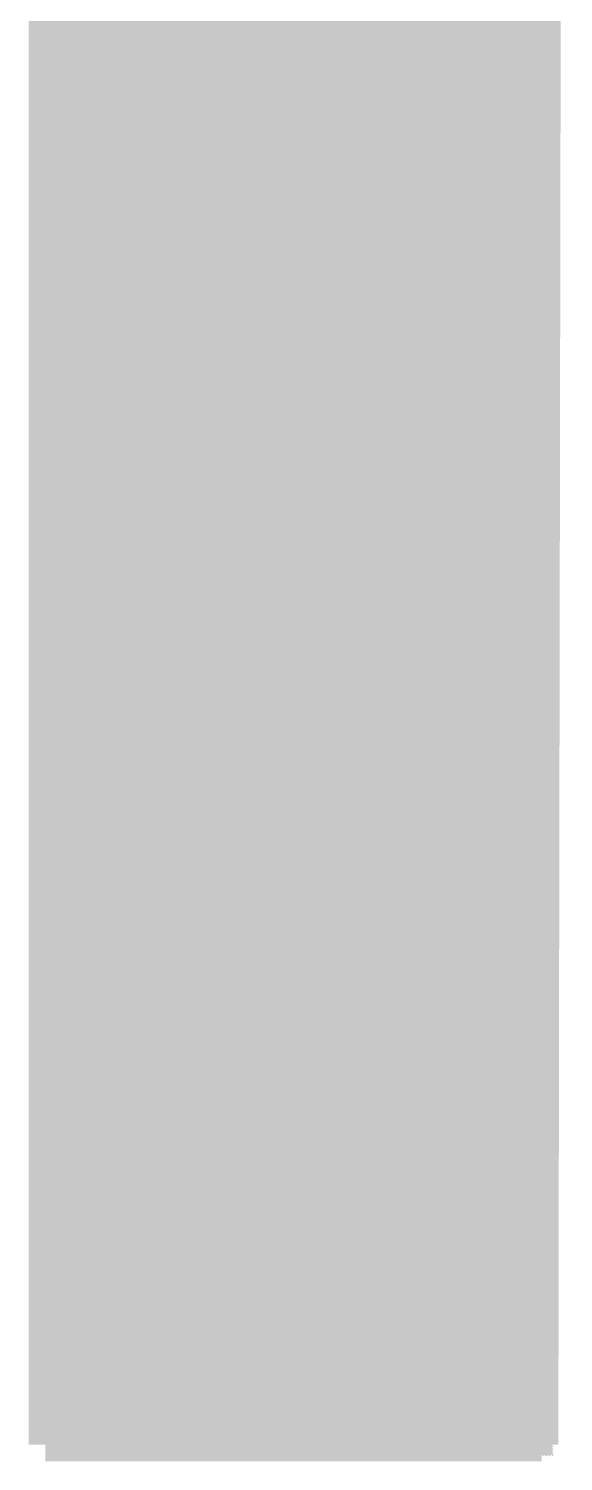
# Model space of a CAD drawing. Extents: x 35 to 236, y 10 to 166.
# Drawn here: x 99.778 to 100.591, y 108.701 to 110.878 of the extents above; entities that cross this region are included whole.
import ezdxf

# ---------------------------------------------------------------- set-up
doc = ezdxf.new("R2010")
doc.units = 0
doc.layers.add('BG_SILKSCREEN_TOP', color=254, linetype='CONTINUOUS')

msp = doc.modelspace()

# ---------------------------------------------------------------- linework, layer by layer
at = {"layer": 'BG_SILKSCREEN_TOP', "const_width": 0.0508}
for points in [[(99.8036, 108.7265), (99.8036, 114.8987)], [(99.8036, 114.8987), (99.8036, 108.7265)], [(100.5656, 113.3747), (100.558, 108.7265)], [(100.558, 108.7265), (100.5656, 113.3747)], [(99.8036, 110.9014), (100.5628, 111.6606)], [(99.8036, 110.897), (100.5628, 111.6561)], [(99.8036, 110.8925), (100.5628, 111.6516)], [(99.8036, 110.888), (100.5628, 111.6471)], [(99.8036, 110.8835), (100.5628, 111.6426)], [(99.8036, 110.879), (100.5628, 111.6382)], [(99.8036, 110.8745), (100.5628, 111.6337)], [(99.8036, 110.87), (100.5627, 111.6291)], [(99.8036, 110.8655), (100.5627, 111.6247)], [(99.8036, 110.861), (100.5627, 111.6201)], [(99.8036, 110.8565), (100.5627, 111.6156)], [(99.8036, 110.852), (100.5627, 111.6112)], [(99.8036, 110.8476), (100.5627, 111.6067)], [(99.8036, 110.8431), (100.5627, 111.6022)], [(99.8036, 110.8386), (100.5627, 111.5977)], [(99.8036, 110.8341), (100.5627, 111.5932)], [(99.8036, 110.8296), (100.5627, 111.5887)], [(99.8036, 110.8251), (100.5627, 111.5842)], [(99.8036, 110.8206), (100.5627, 111.5797)], [(99.8036, 110.8161), (100.5627, 111.5752)], [(99.8036, 110.8116), (100.5627, 111.5707)], [(99.8036, 110.8071), (100.5626, 111.5662)], [(99.8036, 110.8027), (100.5626, 111.5617)], [(99.8036, 110.7982), (100.5626, 111.5572)], [(99.8036, 110.7937), (100.5626, 111.5527)], [(99.8036, 110.7892), (100.5626, 111.5482)], [(99.8036, 110.7847), (100.5626, 111.5437)], [(99.8036, 110.7802), (100.5626, 111.5392)], [(99.8036, 110.7757), (100.5626, 111.5347)], [(99.8036, 110.7712), (100.5626, 111.5302)], [(99.8036, 110.7667), (100.5626, 111.5257)], [(99.8036, 110.7623), (100.5626, 111.5212)], [(99.8036, 110.7578), (100.5626, 111.5167)], [(99.8036, 110.7533), (100.5626, 111.5122)], [(99.8036, 110.7488), (100.5626, 111.5077)], [(99.8036, 110.7443), (100.5625, 111.5032)], [(99.8036, 110.7398), (100.5625, 111.4987)], [(99.8036, 110.7353), (100.5625, 111.4942)], [(99.8036, 110.7308), (100.5625, 111.4897)], [(99.8036, 110.7263), (100.5625, 111.4852)], [(99.8036, 110.7218), (100.5625, 111.4807)], [(99.8036, 110.7174), (100.5625, 111.4762)], [(99.8036, 110.7129), (100.5625, 111.4717)], [(99.8036, 110.7084), (100.5625, 111.4672)], [(99.8036, 110.7039), (100.5625, 111.4627)], [(99.8036, 110.6994), (100.5625, 111.4582)], [(99.8036, 110.6949), (100.5625, 111.4537)], [(99.8036, 110.6904), (100.5625, 111.4493)], [(99.8036, 110.6859), (100.5624, 111.4448)], [(99.8036, 110.6814), (100.5624, 111.4403)], [(99.8036, 110.6769), (100.5624, 111.4358)], [(99.8036, 110.6724), (100.5624, 111.4313)], [(99.8036, 110.6679), (100.5624, 111.4267)], [(99.8036, 110.6635), (100.5624, 111.4223)], [(99.8036, 110.659), (100.5624, 111.4178)], [(99.8036, 110.6545), (100.5624, 111.4133)], [(99.8036, 110.65), (100.5624, 111.4088)], [(99.8036, 110.6455), (100.5624, 111.4043)], [(99.8036, 110.641), (100.5624, 111.3998)], [(99.8036, 110.6365), (100.5624, 111.3953)], [(99.8036, 110.632), (100.5624, 111.3908)], [(99.8036, 110.6275), (100.5624, 111.3863)], [(99.8036, 110.623), (100.5623, 111.3818)], [(99.8036, 110.6186), (100.5623, 111.3773)], [(99.8036, 110.6141), (100.5623, 111.3728)], [(99.8036, 110.6096), (100.5623, 111.3683)], [(99.8036, 110.6051), (100.5623, 111.3638)], [(99.8036, 110.6006), (100.5623, 111.3593)], [(99.8036, 110.5961), (100.5623, 111.3548)], [(99.8036, 110.5916), (100.5623, 111.3503)], [(99.8036, 110.5871), (100.5623, 111.3458)], [(99.8036, 110.5827), (100.5623, 111.3413)], [(99.8036, 110.5782), (100.5623, 111.3368)], [(99.8036, 110.5737), (100.5623, 111.3323)], [(99.8036, 110.5692), (100.5623, 111.3278)], [(99.8036, 110.5647), (100.5623, 111.3233)], [(99.8036, 110.5602), (100.5622, 111.3188)], [(99.8036, 110.5557), (100.5622, 111.3143)], [(99.8036, 110.5512), (100.5622, 111.3098)], [(99.8036, 110.5467), (100.5622, 111.3053)], [(99.8036, 110.5422), (100.5622, 111.3008)], [(99.8036, 110.5377), (100.5622, 111.2963)], [(99.8036, 110.5333), (100.5622, 111.2918)], [(99.8036, 110.5288), (100.5622, 111.2873)], [(99.8036, 110.5243), (100.5622, 111.2828)], [(99.8036, 110.5198), (100.5622, 111.2783)], [(99.8036, 110.5153), (100.5622, 111.2738)], [(99.8036, 110.5108), (100.5622, 111.2693)], [(99.8036, 110.5063), (100.5622, 111.2648)], [(99.8036, 110.5018), (100.5622, 111.2604)], [(99.8036, 110.4973), (100.5621, 111.2559)], [(99.8036, 110.4928), (100.5621, 111.2514)], [(99.8036, 110.4883), (100.5621, 111.2469)], [(99.8036, 110.4838), (100.5621, 111.2424)], [(99.8036, 110.4794), (100.5621, 111.2379)], [(99.8036, 110.4749), (100.5621, 111.2334)], [(99.8036, 110.4704), (100.5621, 111.2289)], [(99.8036, 110.4659), (100.5621, 111.2244)], [(99.8036, 110.4614), (100.5621, 111.2199)], [(99.8036, 110.4569), (100.5621, 111.2154)], [(99.8036, 110.4524), (100.5621, 111.2109)], [(99.8036, 110.4479), (100.5621, 111.2064)], [(99.8036, 110.4434), (100.5621, 111.2019)], [(99.8036, 110.439), (100.5621, 111.1974)], [(99.8036, 110.4345), (100.562, 111.1929)], [(99.8036, 110.43), (100.562, 111.1884)], [(99.8036, 110.4255), (100.562, 111.1839)], [(99.8036, 110.421), (100.562, 111.1794)], [(99.8036, 110.4165), (100.562, 111.1749)], [(99.8036, 110.412), (100.562, 111.1704)], [(99.8036, 110.4075), (100.562, 111.1659)], [(99.8036, 110.403), (100.562, 111.1614)], [(99.8036, 110.3986), (100.562, 111.1569)], [(99.8036, 110.3941), (100.562, 111.1524)], [(99.8036, 110.3896), (100.562, 111.1479)], [(99.8036, 110.3851), (100.562, 111.1434)], [(99.8036, 110.3806), (100.562, 111.1389)], [(99.8036, 110.3761), (100.5619, 111.1344)], [(99.8036, 110.3716), (100.5619, 111.1299)], [(99.8036, 110.3671), (100.5619, 111.1254)], [(99.8036, 110.3626), (100.5619, 111.1209)], [(99.8036, 110.3581), (100.5619, 111.1164)], [(99.8036, 110.3536), (100.5619, 111.1119)], [(99.8036, 110.3492), (100.5619, 111.1074)], [(99.8036, 110.3447), (100.5619, 111.1029)], [(99.8036, 110.3402), (100.5619, 111.0985)], [(99.8036, 110.3357), (100.5619, 111.094)], [(99.8036, 110.3312), (100.5619, 111.0894)], [(99.8036, 110.3267), (100.5619, 111.0849)], [(99.8036, 110.3222), (100.5619, 111.0804)], [(99.8036, 110.3177), (100.5619, 111.0759)], [(99.8036, 110.3132), (100.5618, 111.0715)], [(99.8036, 110.3087), (100.5618, 111.067)], [(99.8036, 110.3042), (100.5618, 111.0625)], [(99.8036, 110.2998), (100.5618, 111.058)], [(99.8036, 110.2953), (100.5618, 111.0535)], [(99.8036, 110.2908), (100.5618, 111.049)], [(99.8036, 110.2863), (100.5618, 111.0445)], [(99.8036, 110.2818), (100.5618, 111.04)], [(99.8036, 110.2773), (100.5618, 111.0355)], [(99.8036, 110.2728), (100.5618, 111.031)], [(99.8036, 110.2683), (100.5618, 111.0265)], [(99.8036, 110.2638), (100.5618, 111.022)], [(99.8036, 110.2594), (100.5618, 111.0175)], [(99.8036, 110.2549), (100.5618, 111.013)], [(99.8036, 110.2504), (100.5617, 111.0085)], [(99.8036, 110.2459), (100.5617, 111.004)], [(99.8036, 110.2414), (100.5617, 110.9995)], [(99.8036, 110.2369), (100.5617, 110.995)], [(99.8036, 110.2324), (100.5617, 110.9905)], [(99.8036, 110.2279), (100.5617, 110.986)], [(99.8036, 110.2234), (100.5617, 110.9815)], [(99.8036, 110.219), (100.5617, 110.977)], [(99.8036, 110.2145), (100.5617, 110.9725)], [(99.8036, 110.21), (100.5617, 110.968)], [(99.8036, 110.2055), (100.5617, 110.9635)], [(99.8036, 110.201), (100.5617, 110.959)], [(99.8036, 110.1965), (100.5617, 110.9545)], [(99.8036, 110.192), (100.5617, 110.95)], [(99.8036, 110.1875), (100.5616, 110.9455)], [(99.8036, 110.183), (100.5616, 110.941)], [(99.8036, 110.1785), (100.5616, 110.9365)], [(99.8036, 110.174), (100.5616, 110.932)], [(99.8036, 110.1695), (100.5616, 110.9275)], [(99.8036, 110.1651), (100.5616, 110.923)], [(99.8036, 110.1606), (100.5616, 110.9185)], [(99.8036, 110.1561), (100.5616, 110.914)], [(99.8036, 110.1516), (100.5616, 110.9096)], [(99.8036, 110.1471), (100.5616, 110.9051)], [(99.8036, 110.1426), (100.5616, 110.9006)], [(99.8036, 110.1381), (100.5616, 110.8961)], [(99.8036, 110.1336), (100.5616, 110.8916)], [(99.8036, 110.1291), (100.5615, 110.887)], [(99.8036, 110.1246), (100.5615, 110.8826)], [(99.8036, 110.1202), (100.5615, 110.8781)], [(99.8036, 110.1157), (100.5615, 110.8736)], [(99.8036, 110.1112), (100.5615, 110.8691)], [(99.8036, 110.1067), (100.5615, 110.8646)], [(99.8036, 110.1022), (100.5615, 110.8601)], [(99.8036, 110.0977), (100.5615, 110.8556)], [(99.8036, 110.0932), (100.5615, 110.8511)], [(99.8036, 110.0887), (100.5615, 110.8466)], [(99.8036, 110.0842), (100.5614, 110.8421)], [(99.8036, 110.0797), (100.5614, 110.8376)], [(99.8036, 110.0753), (100.5614, 110.8331)], [(99.8036, 110.0708), (100.5614, 110.8286)], [(99.8036, 110.0663), (100.5614, 110.8241)], [(99.8036, 110.0618), (100.5614, 110.8196)], [(99.8036, 110.0573), (100.5614, 110.8151)], [(99.8036, 110.0528), (100.5614, 110.8106)], [(99.8036, 110.0483), (100.5614, 110.8061)], [(99.8036, 110.0438), (100.5614, 110.8016)], [(99.8036, 110.0393), (100.5614, 110.7971)], [(99.8036, 110.0349), (100.5614, 110.7926)], [(99.8036, 110.0304), (100.5614, 110.7881)], [(99.8036, 110.0259), (100.5614, 110.7836)], [(99.8036, 110.0214), (100.5613, 110.7791)], [(99.8036, 110.0169), (100.5613, 110.7746)], [(99.8036, 110.0124), (100.5613, 110.7701)], [(99.8036, 110.0079), (100.5613, 110.7656)], [(99.8036, 110.0034), (100.5613, 110.7611)], [(99.8036, 109.9989), (100.5613, 110.7566)], [(99.8036, 109.9944), (100.5613, 110.7521)], [(99.8036, 109.9899), (100.5613, 110.7476)], [(99.8036, 109.9854), (100.5613, 110.7431)], [(99.8036, 109.981), (100.5613, 110.7386)], [(99.8036, 109.9765), (100.5613, 110.7341)], [(99.8036, 109.972), (100.5613, 110.7296)], [(99.8036, 109.9675), (100.5613, 110.7251)], [(99.8036, 109.963), (100.5613, 110.7207)], [(99.8036, 109.9585), (100.5612, 110.7162)], [(99.8036, 109.954), (100.5612, 110.7117)], [(99.8036, 109.9495), (100.5612, 110.7072)], [(99.8036, 109.945), (100.5612, 110.7027)], [(99.8036, 109.9405), (100.5612, 110.6982)], [(99.8036, 109.9361), (100.5612, 110.6937)], [(99.8036, 109.9316), (100.5612, 110.6892)], [(99.8036, 109.9271), (100.5612, 110.6847)], [(99.8036, 109.9226), (100.5612, 110.6802)], [(99.8036, 109.9181), (100.5612, 110.6757)], [(99.8036, 109.9136), (100.5612, 110.6712)], [(99.8036, 109.9091), (100.5612, 110.6667)], [(99.8036, 109.9046), (100.5612, 110.6622)], [(99.8036, 109.9001), (100.5612, 110.6577)], [(99.8036, 109.8957), (100.5611, 110.6532)], [(99.8036, 109.8912), (100.5611, 110.6487)], [(99.8036, 109.8867), (100.5611, 110.6442)], [(99.8036, 109.8822), (100.5611, 110.6397)], [(99.8036, 109.8777), (100.5611, 110.6352)], [(99.8036, 109.8732), (100.5611, 110.6307)], [(99.8036, 109.8687), (100.5611, 110.6262)], [(99.8036, 109.8642), (100.5611, 110.6217)], [(99.8036, 109.8597), (100.5611, 110.6172)], [(99.8036, 109.8552), (100.5611, 110.6127)], [(99.8036, 109.8508), (100.5611, 110.6082)], [(99.8036, 109.8463), (100.5611, 110.6037)], [(99.8036, 109.8418), (100.5611, 110.5992)], [(99.8036, 109.8373), (100.5611, 110.5947)], [(99.8036, 109.8328), (100.561, 110.5902)], [(99.8036, 109.8283), (100.561, 110.5857)], [(99.8036, 109.8238), (100.561, 110.5812)], [(99.8036, 109.8193), (100.561, 110.5767)], [(99.8036, 109.8148), (100.561, 110.5722)], [(99.8036, 109.8103), (100.561, 110.5677)], [(99.8036, 109.8058), (100.561, 110.5632)], [(99.8036, 109.8013), (100.561, 110.5588)], [(99.8036, 109.7969), (100.561, 110.5543)], [(99.8036, 109.7924), (100.561, 110.5497)], [(99.8036, 109.7879), (100.561, 110.5452)], [(99.8036, 109.7834), (100.561, 110.5407)], [(99.8036, 109.7789), (100.561, 110.5362)], [(99.8036, 109.7744), (100.5609, 110.5318)], [(99.8036, 109.7699), (100.5609, 110.5273)], [(99.8036, 109.7654), (100.5609, 110.5228)], [(99.8036, 109.7609), (100.5609, 110.5183)], [(99.8036, 109.7565), (100.5609, 110.5138)], [(99.8036, 109.752), (100.5609, 110.5093)], [(99.8036, 109.7475), (100.5609, 110.5048)], [(99.8036, 109.743), (100.5609, 110.5003)], [(99.8036, 109.7385), (100.5609, 110.4958)], [(99.8036, 109.734), (100.5609, 110.4913)], [(99.8036, 109.7295), (100.5609, 110.4868)], [(99.8036, 109.725), (100.5609, 110.4823)], [(99.8036, 109.7205), (100.5609, 110.4778)], [(99.8036, 109.7161), (100.5609, 110.4733)], [(99.8036, 109.7116), (100.5608, 110.4688)], [(99.8036, 109.7071), (100.5608, 110.4643)], [(99.8036, 109.7026), (100.5608, 110.4598)], [(99.8036, 109.6981), (100.5608, 110.4553)], [(99.8036, 109.6936), (100.5608, 110.4508)], [(99.8036, 109.6891), (100.5608, 110.4463)], [(99.8036, 109.6846), (100.5608, 110.4418)], [(99.8036, 109.6801), (100.5608, 110.4373)], [(99.8036, 109.6756), (100.5608, 110.4328)], [(99.8036, 109.6711), (100.5608, 110.4283)], [(99.8036, 109.6667), (100.5608, 110.4238)], [(99.8036, 109.6622), (100.5608, 110.4193)], [(99.8036, 109.6577), (100.5608, 110.4148)], [(99.8036, 109.6532), (100.5608, 110.4103)], [(99.8036, 109.6487), (100.5607, 110.4058)], [(99.8036, 109.6442), (100.5607, 110.4013)], [(99.8036, 109.6397), (100.5607, 110.3968)], [(99.8036, 109.6352), (100.5607, 110.3923)], [(99.8036, 109.6307), (100.5607, 110.3878)], [(99.8036, 109.6262), (100.5607, 110.3833)], [(99.8036, 109.6217), (100.5607, 110.3788)], [(99.8036, 109.6173), (100.5607, 110.3743)], [(99.8036, 109.6128), (100.5607, 110.3699)], [(99.8036, 109.6083), (100.5607, 110.3654)], [(99.8036, 109.6038), (100.5607, 110.3609)], [(99.8036, 109.5993), (100.5607, 110.3564)], [(99.8036, 109.5948), (100.5607, 110.3519)], [(99.8036, 109.5903), (100.5607, 110.3473)], [(99.8036, 109.5858), (100.5606, 110.3429)], [(99.8036, 109.5813), (100.5606, 110.3384)], [(99.8036, 109.5769), (100.5606, 110.3339)], [(99.8036, 109.5724), (100.5606, 110.3294)], [(99.8036, 109.5679), (100.5606, 110.3249)], [(99.8036, 109.5634), (100.5606, 110.3204)], [(99.8036, 109.5589), (100.5606, 110.3159)], [(99.8036, 109.5544), (100.5606, 110.3114)], [(99.8036, 109.5499), (100.5606, 110.3069)], [(99.8036, 109.5454), (100.5606, 110.3024)], [(99.8036, 109.5409), (100.5606, 110.2979)], [(99.8036, 109.5364), (100.5606, 110.2934)], [(99.8036, 109.532), (100.5606, 110.2889)], [(99.8036, 109.5275), (100.5605, 110.2844)], [(99.8036, 109.523), (100.5605, 110.2799)], [(99.8036, 109.5185), (100.5605, 110.2754)], [(99.8036, 109.514), (100.5605, 110.2709)], [(99.8036, 109.5095), (100.5605, 110.2664)], [(99.8036, 109.505), (100.5605, 110.2619)], [(99.8036, 109.5005), (100.5605, 110.2574)], [(99.8036, 109.496), (100.5605, 110.2529)], [(99.8036, 109.4915), (100.5605, 110.2484)], [(99.8036, 109.4871), (100.5605, 110.2439)], [(99.8036, 109.4826), (100.5605, 110.2394)], [(99.8036, 109.4781), (100.5605, 110.2349)], [(99.8036, 109.4736), (100.5605, 110.2304)], [(99.8036, 109.4691), (100.5605, 110.2259)], [(99.8036, 109.4646), (100.5604, 110.2214)], [(99.8036, 109.4601), (100.5604, 110.2169)], [(99.8036, 109.4556), (100.5604, 110.2124)], [(99.8036, 109.4511), (100.5604, 110.2079)], [(99.8036, 109.4466), (100.5604, 110.2034)], [(99.8036, 109.4421), (100.5604, 110.1989)], [(99.8036, 109.4376), (100.5604, 110.1944)], [(99.8036, 109.4332), (100.5604, 110.1899)], [(99.8036, 109.4287), (100.5604, 110.1854)], [(99.8036, 109.4242), (100.5604, 110.181)], [(99.8036, 109.4197), (100.5604, 110.1765)], [(99.8036, 109.4152), (100.5604, 110.172)], [(99.8036, 109.4107), (100.5604, 110.1675)], [(99.8036, 109.4062), (100.5604, 110.163)], [(99.8036, 109.4017), (100.5603, 110.1585)], [(99.8036, 109.3972), (100.5603, 110.154)], [(99.8036, 109.3928), (100.5603, 110.1495)], [(99.8036, 109.3883), (100.5603, 110.145)], [(99.8036, 109.3838), (100.5603, 110.1405)], [(99.8036, 109.3793), (100.5603, 110.136)], [(99.8036, 109.3748), (100.5603, 110.1315)], [(99.8036, 109.3703), (100.5603, 110.127)], [(99.8036, 109.3658), (100.5603, 110.1225)], [(99.8036, 109.3613), (100.5603, 110.118)], [(99.8036, 109.3568), (100.5603, 110.1135)], [(99.8036, 109.3524), (100.5603, 110.109)], [(99.8036, 109.3479), (100.5603, 110.1045)], [(99.8036, 109.3434), (100.5603, 110.1)], [(99.8036, 109.3389), (100.5602, 110.0955)], [(99.8036, 109.3344), (100.5602, 110.091)], [(99.8036, 109.3299), (100.5602, 110.0865)], [(99.8036, 109.3254), (100.5602, 110.082)], [(99.8036, 109.3209), (100.5602, 110.0775)], [(99.8036, 109.3164), (100.5602, 110.073)], [(99.8036, 109.3119), (100.5602, 110.0685)], [(99.8036, 109.3074), (100.5602, 110.064)], [(99.8036, 109.303), (100.5602, 110.0595)], [(99.8036, 109.2985), (100.5602, 110.055)], [(99.8036, 109.294), (100.5602, 110.0505)], [(99.8036, 109.2895), (100.5602, 110.046)], [(99.8036, 109.285), (100.5602, 110.0415)], [(99.8036, 109.2805), (100.5602, 110.037)], [(99.8036, 109.276), (100.5601, 110.0325)], [(99.8036, 109.2715), (100.5601, 110.028)], [(99.8036, 109.267), (100.5601, 110.0235)], [(99.8036, 109.2625), (100.5601, 110.0191)], [(99.8036, 109.258), (100.5601, 110.0146)], [(99.8036, 109.2536), (100.5601, 110.01)], [(99.8036, 109.2491), (100.5601, 110.0055)], [(99.8036, 109.2446), (100.5601, 110.001)], [(99.8036, 109.2401), (100.5601, 109.9965)], [(99.8036, 109.2356), (100.5601, 109.9921)], [(99.8036, 109.2311), (100.5601, 109.9876)], [(99.8036, 109.2266), (100.5601, 109.9831)], [(99.8036, 109.2221), (100.5601, 109.9786)], [(99.8036, 109.2176), (100.56, 109.9741)], [(99.8036, 109.2132), (100.56, 109.9696)], [(99.8036, 109.2087), (100.56, 109.9651)], [(99.8036, 109.2042), (100.56, 109.9606)], [(99.8036, 109.1997), (100.56, 109.9561)], [(99.8036, 109.1952), (100.56, 109.9516)], [(99.8036, 109.1907), (100.56, 109.9471)], [(99.8036, 109.1862), (100.56, 109.9426)], [(99.8036, 109.1817), (100.56, 109.9381)], [(99.8036, 109.1772), (100.56, 109.9336)], [(99.8036, 109.1728), (100.56, 109.9291)], [(99.8036, 109.1683), (100.56, 109.9246)], [(99.8036, 109.1638), (100.56, 109.9201)], [(99.8036, 109.1593), (100.56, 109.9156)], [(99.8036, 109.1548), (100.5599, 109.9111)], [(99.8036, 109.1503), (100.5599, 109.9066)], [(99.8036, 109.1458), (100.5599, 109.9021)], [(99.8036, 109.1413), (100.5599, 109.8976)], [(99.8036, 109.1368), (100.5599, 109.8931)], [(99.8036, 109.1323), (100.5599, 109.8886)], [(99.8036, 109.1278), (100.5599, 109.8841)], [(99.8036, 109.1233), (100.5599, 109.8796)], [(99.8036, 109.1189), (100.5599, 109.8751)], [(99.8036, 109.1144), (100.5599, 109.8706)], [(99.8036, 109.1099), (100.5599, 109.8661)], [(99.8036, 109.1054), (100.5598, 109.8616)], [(99.8036, 109.1009), (100.5598, 109.8571)], [(99.8036, 109.0964), (100.5598, 109.8526)], [(99.8036, 109.0919), (100.5598, 109.8481)], [(99.8036, 109.0874), (100.5598, 109.8436)], [(99.8036, 109.0829), (100.5598, 109.8391)], [(99.8036, 109.0784), (100.5598, 109.8346)], [(99.8036, 109.0739), (100.5598, 109.8302)], [(99.8036, 109.0695), (100.5598, 109.8257)], [(99.8036, 109.065), (100.5598, 109.8212)], [(99.8036, 109.0605), (100.5598, 109.8166)], [(99.8036, 109.056), (100.5598, 109.8122)], [(99.8036, 109.0515), (100.5598, 109.8076)], [(99.8036, 109.047), (100.5598, 109.8032)], [(99.8036, 109.0425), (100.5597, 109.7987)], [(99.8036, 109.038), (100.5597, 109.7942)], [(99.8036, 109.0336), (100.5597, 109.7897)], [(99.8036, 109.0291), (100.5597, 109.7852)], [(99.8036, 109.0246), (100.5597, 109.7807)], [(99.8036, 109.0201), (100.5597, 109.7762)], [(99.8036, 109.0156), (100.5597, 109.7717)], [(99.8036, 109.0111), (100.5597, 109.7672)], [(99.8036, 109.0066), (100.5597, 109.7627)], [(99.8036, 109.0021), (100.5597, 109.7582)], [(99.8036, 108.9976), (100.5597, 109.7537)], [(99.8036, 108.9931), (100.5597, 109.7492)], [(99.8036, 108.9887), (100.5597, 109.7447)], [(99.8036, 108.9842), (100.5596, 109.7402)], [(99.8036, 108.9797), (100.5596, 109.7357)], [(99.8036, 108.9752), (100.5596, 109.7312)], [(99.8036, 108.9707), (100.5596, 109.7267)], [(99.8036, 108.9662), (100.5596, 109.7222)], [(99.8036, 108.9617), (100.5596, 109.7177)], [(99.8036, 108.9572), (100.5596, 109.7132)], [(99.8036, 108.9527), (100.5596, 109.7087)], [(99.8036, 108.9482), (100.5596, 109.7042)], [(99.8036, 108.9437), (100.5596, 109.6997)], [(99.8036, 108.9392), (100.5596, 109.6952)], [(99.8036, 108.9348), (100.5596, 109.6907)], [(99.8036, 108.9303), (100.5596, 109.6862)], [(99.8036, 108.9258), (100.5596, 109.6817)], [(99.8036, 108.9213), (100.5595, 109.6772)], [(99.8036, 108.9168), (100.5595, 109.6727)], [(99.8036, 108.9123), (100.5595, 109.6682)], [(99.8036, 108.9078), (100.5595, 109.6637)], [(99.8036, 108.9033), (100.5595, 109.6592)], [(99.8036, 108.8988), (100.5595, 109.6547)], [(99.8036, 108.8943), (100.5595, 109.6502)], [(99.8036, 108.8899), (100.5595, 109.6457)], [(99.8036, 108.8854), (100.5595, 109.6413)], [(99.8036, 108.8809), (100.5595, 109.6368)], [(99.8036, 108.8764), (100.5595, 109.6323)], [(99.8036, 108.8719), (100.5595, 109.6278)], [(99.8036, 108.8674), (100.5595, 109.6233)], [(99.8036, 108.8629), (100.5595, 109.6188)], [(99.8036, 108.8584), (100.5594, 109.6143)], [(99.8036, 108.8539), (100.5594, 109.6098)], [(99.8036, 108.8495), (100.5594, 109.6053)], [(99.8036, 108.845), (100.5594, 109.6008)], [(99.8036, 108.8405), (100.5594, 109.5963)], [(99.8036, 108.836), (100.5594, 109.5918)], [(99.8036, 108.8315), (100.5594, 109.5873)], [(99.8036, 108.827), (100.5594, 109.5828)], [(99.8036, 108.8225), (100.5594, 109.5783)], [(99.8036, 108.818), (100.5594, 109.5738)], [(99.8036, 108.8135), (100.5594, 109.5693)], [(99.8036, 108.809), (100.5594, 109.5648)], [(99.8036, 108.8046), (100.5594, 109.5603)], [(99.8036, 108.8001), (100.5594, 109.5558)], [(99.8036, 108.7956), (100.5593, 109.5513)], [(99.8036, 108.7911), (100.5593, 109.5468)], [(99.8036, 108.7866), (100.5593, 109.5423)], [(99.8036, 108.7821), (100.5593, 109.5378)], [(99.8036, 108.7776), (100.5593, 109.5333)], [(99.8036, 108.7731), (100.5593, 109.5288)], [(99.8036, 108.7686), (100.5593, 109.5243)], [(99.8036, 108.7641), (100.5593, 109.5198)], [(99.8036, 108.7596), (100.5593, 109.5153)], [(99.8036, 108.7551), (100.5593, 109.5108)], [(99.8036, 108.7507), (100.5593, 109.5063)], [(99.8036, 108.7462), (100.5593, 109.5018)], [(99.8036, 108.7417), (100.5593, 109.4973)], [(99.8036, 108.7372), (100.5593, 109.4928)], [(99.8036, 108.7327), (100.5592, 109.4883)], [(99.8036, 108.7282), (100.5592, 109.4838)], [(99.8064, 108.7265), (100.5592, 109.4793)], [(99.8109, 108.7265), (100.5592, 109.4749)], [(99.8154, 108.7265), (100.5592, 109.4703)], [(99.8199, 108.7265), (100.5592, 109.4658)], [(99.8244, 108.7265), (100.5592, 109.4613)], [(99.8289, 108.7265), (100.5592, 109.4568)], [(99.8334, 108.7265), (100.5592, 109.4524)], [(99.8379, 108.7265), (100.5592, 109.4479)], [(99.8423, 108.7265), (100.5592, 109.4434)], [(99.8468, 108.7265), (100.5592, 109.4389)], [(99.8513, 108.7265), (100.5592, 109.4344)], [(99.8558, 108.7265), (100.5591, 109.4299)], [(99.8603, 108.7265), (100.5591, 109.4254)], [(99.8648, 108.7265), (100.5591, 109.4209)], [(99.8693, 108.7265), (100.5591, 109.4164)], [(99.8738, 108.7265), (100.5591, 109.4119)], [(99.8782, 108.7265), (100.5591, 109.4074)], [(99.8827, 108.7265), (100.5591, 109.4029)], [(99.8872, 108.7265), (100.5591, 109.3984)], [(99.8917, 108.7265), (100.5591, 109.3939)], [(99.8962, 108.7265), (100.5591, 109.3894)], [(99.9007, 108.7265), (100.5591, 109.3849)], [(99.9052, 108.7265), (100.5591, 109.3804)], [(99.9097, 108.7265), (100.5591, 109.3759)], [(99.9142, 108.7265), (100.5591, 109.3714)], [(99.9187, 108.7265), (100.559, 109.3669)], [(99.9231, 108.7265), (100.559, 109.3624)], [(99.9276, 108.7265), (100.559, 109.3579)], [(99.9321, 108.7265), (100.559, 109.3534)], [(99.9366, 108.7265), (100.559, 109.3489)], [(99.9411, 108.7265), (100.559, 109.3444)], [(99.9456, 108.7265), (100.559, 109.3399)], [(99.9501, 108.7265), (100.559, 109.3354)], [(99.9546, 108.7265), (100.559, 109.3309)], [(99.9591, 108.7265), (100.559, 109.3264)], [(99.9636, 108.7265), (100.559, 109.3219)], [(99.9681, 108.7265), (100.559, 109.3174)], [(99.9726, 108.7265), (100.559, 109.3129)], [(99.977, 108.7265), (100.559, 109.3084)], [(99.9815, 108.7265), (100.5589, 109.3039)], [(99.986, 108.7265), (100.5589, 109.2994)], [(99.9905, 108.7265), (100.5589, 109.295)], [(99.995, 108.7265), (100.5589, 109.2905)], [(99.9995, 108.7265), (100.5589, 109.286)], [(100.004, 108.7265), (100.5589, 109.2815)], [(100.0085, 108.7265), (100.5589, 109.2769)], [(100.013, 108.7265), (100.5589, 109.2724)], [(100.0175, 108.7265), (100.5589, 109.2679)], [(100.0219, 108.7265), (100.5589, 109.2635)], [(100.0264, 108.7265), (100.5589, 109.259)], [(100.0309, 108.7265), (100.5589, 109.2545)], [(100.0354, 108.7265), (100.5589, 109.25)], [(100.0399, 108.7265), (100.5589, 109.2455)], [(100.0444, 108.7265), (100.5588, 109.241)], [(100.0489, 108.7265), (100.5588, 109.2365)], [(100.0534, 108.7265), (100.5588, 109.232)], [(100.0579, 108.7265), (100.5588, 109.2275)], [(100.0623, 108.7265), (100.5588, 109.223)], [(100.0668, 108.7265), (100.5588, 109.2185)], [(100.0713, 108.7265), (100.5588, 109.214)], [(100.0758, 108.7265), (100.5588, 109.2095)], [(100.0803, 108.7265), (100.5588, 109.205)], [(100.0848, 108.7265), (100.5588, 109.2005)], [(100.0893, 108.7265), (100.5588, 109.196)], [(100.0938, 108.7265), (100.5588, 109.1915)], [(100.0983, 108.7265), (100.5588, 109.187)], [(100.1028, 108.7265), (100.5587, 109.1825)], [(100.1072, 108.7265), (100.5587, 109.178)], [(100.1117, 108.7265), (100.5587, 109.1735)], [(100.1162, 108.7265), (100.5587, 109.169)], [(100.1207, 108.7265), (100.5587, 109.1645)], [(100.1252, 108.7265), (100.5587, 109.16)], [(100.1297, 108.7265), (100.5587, 109.1555)], [(100.1342, 108.7265), (100.5587, 109.151)], [(100.1387, 108.7265), (100.5587, 109.1465)], [(100.1432, 108.7265), (100.5587, 109.142)], [(100.1477, 108.7265), (100.5587, 109.1375)], [(100.1522, 108.7265), (100.5587, 109.133)], [(100.1566, 108.7265), (100.5587, 109.1285)], [(100.1611, 108.7265), (100.5587, 109.124)], [(100.1656, 108.7265), (100.5586, 109.1195)], [(100.1701, 108.7265), (100.5586, 109.115)], [(100.1746, 108.7265), (100.5586, 109.1105)], [(100.1791, 108.7265), (100.5586, 109.1061)], [(100.1836, 108.7265), (100.5586, 109.1016)], [(100.1881, 108.7265), (100.5586, 109.0971)], [(100.1926, 108.7265), (100.5586, 109.0926)], [(100.1971, 108.7265), (100.5586, 109.0881)], [(100.2015, 108.7265), (100.5586, 109.0836)], [(100.206, 108.7265), (100.5586, 109.0791)], [(100.2105, 108.7265), (100.5586, 109.0746)], [(100.215, 108.7265), (100.5586, 109.0701)], [(100.2195, 108.7265), (100.5586, 109.0656)], [(100.224, 108.7265), (100.5586, 109.0611)], [(100.2285, 108.7265), (100.5585, 109.0566)], [(100.233, 108.7265), (100.5585, 109.0521)], [(100.2375, 108.7265), (100.5585, 109.0476)], [(100.2419, 108.7265), (100.5585, 109.0431)], [(100.2464, 108.7265), (100.5585, 109.0386)], [(100.2509, 108.7265), (100.5585, 109.0341)], [(100.2554, 108.7265), (100.5585, 109.0296)], [(100.2599, 108.7265), (100.5585, 109.0251)], [(100.2644, 108.7265), (100.5585, 109.0206)], [(100.2689, 108.7265), (100.5585, 109.0161)], [(100.2734, 108.7265), (100.5585, 109.0116)], [(100.2779, 108.7265), (100.5585, 109.0071)], [(100.2824, 108.7265), (100.5585, 109.0026)], [(100.2868, 108.7265), (100.5585, 108.9981)], [(100.2913, 108.7265), (100.5584, 108.9936)], [(100.2958, 108.7265), (100.5584, 108.9891)], [(100.3003, 108.7265), (100.5584, 108.9846)], [(100.3048, 108.7265), (100.5584, 108.9801)], [(100.3093, 108.7265), (100.5584, 108.9756)], [(100.3138, 108.7265), (100.5584, 108.9711)], [(100.3183, 108.7265), (100.5584, 108.9666)], [(100.3228, 108.7265), (100.5584, 108.9621)], [(100.3273, 108.7265), (100.5584, 108.9576)], [(100.3318, 108.7265), (100.5584, 108.9531)], [(100.3363, 108.7265), (100.5584, 108.9486)], [(100.3407, 108.7265), (100.5584, 108.9442)], [(100.3452, 108.7265), (100.5584, 108.9396)], [(100.3497, 108.7265), (100.5584, 108.9351)], [(100.3542, 108.7265), (100.5583, 108.9306)], [(100.3587, 108.7265), (100.5583, 108.9261)], [(100.3632, 108.7265), (100.5583, 108.9216)], [(100.3677, 108.7265), (100.5583, 108.9172)], [(100.3722, 108.7265), (100.5583, 108.9127)], [(100.3767, 108.7265), (100.5583, 108.9082)], [(100.3812, 108.7265), (100.5583, 108.9037)], [(100.3856, 108.7265), (100.5583, 108.8992)], [(100.3901, 108.7265), (100.5583, 108.8947)], [(100.3946, 108.7265), (100.5583, 108.8902)], [(100.3991, 108.7265), (100.5582, 108.8857)], [(100.4036, 108.7265), (100.5582, 108.8812)], [(100.4081, 108.7265), (100.5582, 108.8767)], [(100.4126, 108.7265), (100.5582, 108.8722)], [(100.4171, 108.7265), (100.5582, 108.8677)], [(100.4215, 108.7265), (100.5582, 108.8632)], [(100.426, 108.7265), (100.5582, 108.8587)], [(100.4305, 108.7265), (100.5582, 108.8542)], [(100.435, 108.7265), (100.5582, 108.8497)], [(100.4395, 108.7265), (100.5582, 108.8452)], [(100.444, 108.7265), (100.5582, 108.8407)], [(100.4485, 108.7265), (100.5582, 108.8362)], [(100.453, 108.7265), (100.5582, 108.8317)], [(100.4575, 108.7265), (100.5581, 108.8272)], [(100.462, 108.7265), (100.5581, 108.8227)], [(100.4665, 108.7265), (100.5581, 108.8182)], [(100.4709, 108.7265), (100.5581, 108.8137)], [(100.4754, 108.7265), (100.5581, 108.8092)], [(100.4799, 108.7265), (100.5581, 108.8047)], [(100.4844, 108.7265), (100.5581, 108.8002)], [(100.4889, 108.7265), (100.5581, 108.7957)], [(100.4934, 108.7265), (100.5581, 108.7912)], [(100.4979, 108.7265), (100.5581, 108.7867)], [(100.5024, 108.7265), (100.5581, 108.7822)], [(100.5069, 108.7265), (100.5581, 108.7777)], [(100.5114, 108.7265), (100.5581, 108.7732)], [(100.5159, 108.7265), (100.5581, 108.7687)], [(100.5204, 108.7265), (100.558, 108.7642)], [(100.5248, 108.7265), (100.558, 108.7597)], [(100.5293, 108.7265), (100.558, 108.7553)], [(100.5338, 108.7265), (100.558, 108.7508)], [(100.5383, 108.7265), (100.558, 108.7463)], [(100.5428, 108.7265), (100.558, 108.7418)], [(100.5473, 108.7265), (100.558, 108.7372)], [(100.558, 108.7265), (99.8036, 108.7265)], [(99.8036, 108.7265), (100.558, 108.7265)], [(100.5518, 108.7265), (100.558, 108.7327)], [(100.5563, 108.7265), (100.558, 108.7283)]]:
    msp.add_lwpolyline(points, dxfattribs=at)

doc.saveas('drawing.dxf')
